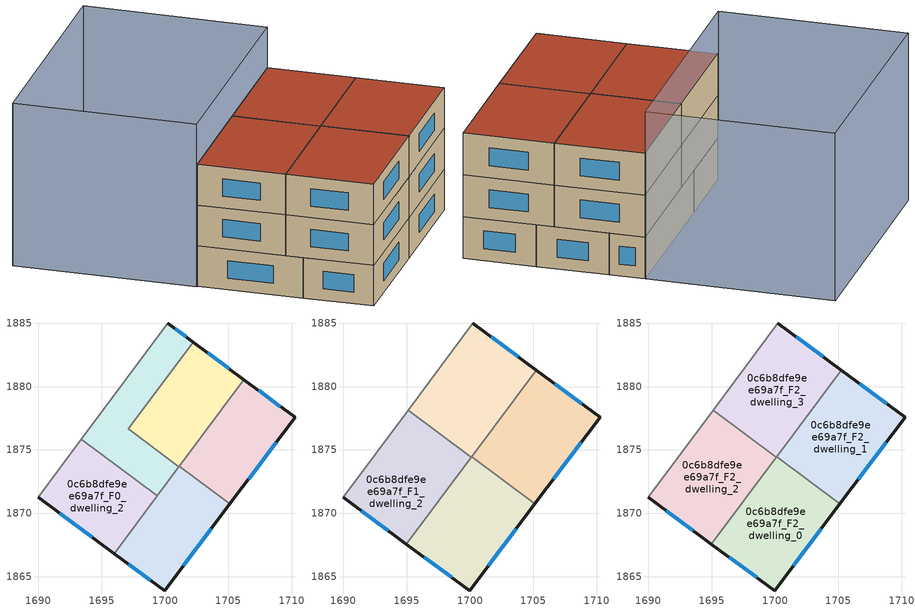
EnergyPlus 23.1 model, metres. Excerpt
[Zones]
0c6b8dfe9ee69a7f_F0_dwelling_0
 floor ground (EU_floor_Construction): 1705.11,1870.75 1699.95,1863.89 1695.97,1866.83 1701.12,1873.72 z0
 wall outside (EU_wall_Construction): 1695.97,1866.83 1699.95,1863.89 1705.11,1870.75 z0:3
 wall to 0c6b8dfe9ee69a7f_F0_dwelling_1 (EU_wall_Construction): 1705.11,1870.75 1701.12,1873.72 z0:3
 wall to 0c6b8dfe9ee69a7f_F0_dwelling_2 (EU_wall_Construction): 1699.38,1871.39 1695.97,1866.83 z0:3
 wall to 0c6b8dfe9ee69a7f_F0_dwelling_4 (EU_wall_Construction): 1701.09,1873.68 1699.38,1871.39 z0:3
 wall to 0c6b8dfe9ee69a7f_F0_dwelling_3 (EU_wall_Construction): 1701.12,1873.72 1701.09,1873.68 z0:3
 window (EU_Window_Construction): 1701.43,1865.85 1703.64,1868.79 / 1697.11,1865.99 1698.82,1864.73 z0.86:2.14
0c6b8dfe9ee69a7f_F0_dwelling_1
 floor ground (EU_floor_Construction): 1710.25,1877.58 1705.11,1870.75 1701.12,1873.72 1706.22,1880.56 z0
 wall outside (EU_wall_Construction): 1705.11,1870.75 1710.25,1877.58 1706.22,1880.56 z0:3
 wall to 0c6b8dfe9ee69a7f_F0_dwelling_3 (EU_wall_Construction): 1706.22,1880.56 1701.12,1873.72 z0:3
 window (EU_Window_Construction): 1706.58,1872.7 1708.78,1875.62 / 1709.1,1878.43 1707.37,1879.71 z0.86:2.14
 ceiling adiabatic (EU_roof_Construction): 1705.11,1870.75 1710.25,1877.58 1706.22,1880.56 1701.12,1873.72 z3
0c6b8dfe9ee69a7f_F0_dwelling_2
 floor ground (EU_floor_Construction): 1699.38,1871.39 1695.97,1866.83 1689.96,1871.26 1693.39,1875.86 z0
 wall outside (EU_wall_Construction): 1689.96,1871.26 1695.97,1866.83 z0:3
 wall adiabatic (EU_wall_Construction): 1693.39,1875.86 1689.96,1871.26 z0:3
 wall to 0c6b8dfe9ee69a7f_F0_dwelling_4 (EU_wall_Construction): 1699.38,1871.39 1693.39,1875.86 z0:3
 window (EU_Window_Construction): 1691.68,1869.99 1694.25,1868.09 z0.86:2.14
0c6b8dfe9ee69a7f_F0_dwelling_3
 floor ground (EU_floor_Construction): 1706.22,1880.56 1701.09,1873.68 1697.1,1876.66 1702.22,1883.52 z0
 wall outside (EU_wall_Construction): 1706.22,1880.56 1702.22,1883.52 z0:3
 wall to 0c6b8dfe9ee69a7f_F0_dwelling_4 (EU_wall_Construction): 1702.22,1883.52 1697.1,1876.66 1701.09,1873.68 z0:3
 window (EU_Window_Construction): 1705.08,1881.41 1703.36,1882.68 z0.86:2.14
 ceiling adiabatic (EU_roof_Construction): 1700.09,1874.43 1705.22,1881.3 1702.22,1883.52 1697.1,1876.66 z3
0c6b8dfe9ee69a7f_F0_dwelling_4
 floor ground (EU_floor_Construction): 1702.22,1883.52 1697.1,1876.66 1701.09,1873.68 1699.38,1871.39 1693.39,1875.86 1700.22,1885 z0
 wall outside (EU_wall_Construction): 1702.22,1883.52 1700.22,1885 z0:3
 wall adiabatic (EU_wall_Construction): 1700.22,1885 1693.39,1875.86 z0:3
 window (EU_Window_Construction): 1701.65,1883.95 1700.79,1884.58 z0.86:2.14
0c6b8dfe9ee69a7f_F1_dwelling_0
 floor to 0c6b8dfe9ee69a7f_F0_dwelling_0 (EU_floor_Construction): 1705.11,1870.74 1699.95,1863.89 1695.97,1866.83 1701.11,1873.72 z3
 floor to 0c6b8dfe9ee69a7f_F0_dwelling_2 (EU_floor_Construction): 1699.38,1871.39 1695.97,1866.83 1694.97,1867.57 1698.38,1872.13 z3
 floor to 0c6b8dfe9ee69a7f_F0_dwelling_4 (EU_floor_Construction): 1701.09,1873.68 1699.38,1871.39 1698.38,1872.13 1700.09,1874.43 z3
 floor to 0c6b8dfe9ee69a7f_F0_dwelling_3 (EU_floor_Construction): 1701.11,1873.72 1701.09,1873.68 1700.09,1874.43 1700.12,1874.46 z3
 wall outside (EU_wall_Construction): 1694.97,1867.57 1699.95,1863.89 1705.11,1870.74 z3:6
 wall to 0c6b8dfe9ee69a7f_F1_dwelling_1 (EU_wall_Construction): 1705.11,1870.74 1700.12,1874.46 z3:6
 wall to 0c6b8dfe9ee69a7f_F1_dwelling_2 (EU_wall_Construction): 1700.09,1874.42 1694.97,1867.57 z3:6
 wall to 0c6b8dfe9ee69a7f_F1_dwelling_3 (EU_wall_Construction): 1700.12,1874.46 1700.09,1874.42 z3:6
 window (EU_Window_Construction): 1701.43,1865.85 1703.63,1868.78 / 1696.39,1866.52 1698.53,1864.94 z3.86:5.14
0c6b8dfe9ee69a7f_F1_dwelling_1
 floor to 0c6b8dfe9ee69a7f_F0_dwelling_3 (EU_floor_Construction): 1706.22,1880.56 1701.11,1873.72 1700.12,1874.46 1705.22,1881.3 z3
 floor adiabatic (EU_floor_Construction): 1710.25,1877.58 1705.11,1870.74 1701.11,1873.72 1706.22,1880.56 1705.22,1881.3 z3
 wall outside (EU_wall_Construction): 1705.11,1870.74 1710.25,1877.58 1705.22,1881.3 z3:6
 wall to 0c6b8dfe9ee69a7f_F1_dwelling_3 (EU_wall_Construction): 1705.22,1881.3 1700.12,1874.46 z3:6
 window (EU_Window_Construction): 1706.58,1872.69 1708.78,1875.62 / 1708.81,1878.64 1706.66,1880.24 z3.86:5.14
0c6b8dfe9ee69a7f_F1_dwelling_2
 floor to 0c6b8dfe9ee69a7f_F0_dwelling_2 (EU_floor_Construction): 1698.38,1872.13 1694.97,1867.57 1689.96,1871.26 1693.39,1875.86 z3
 floor to 0c6b8dfe9ee69a7f_F0_dwelling_4 (EU_floor_Construction): 1700.09,1874.42 1698.38,1872.13 1693.39,1875.86 1695.1,1878.14 z3
 wall outside (EU_wall_Construction): 1689.96,1871.26 1694.97,1867.57 z3:6
 wall adiabatic (EU_wall_Construction): 1695.1,1878.14 1689.96,1871.26 z3:6
 wall to 0c6b8dfe9ee69a7f_F1_dwelling_3 (EU_wall_Construction): 1700.09,1874.42 1695.1,1878.14 z3:6
 window (EU_Window_Construction): 1691.39,1870.2 1693.54,1868.62 z3.86:5.14
0c6b8dfe9ee69a7f_F1_dwelling_3
 floor to 0c6b8dfe9ee69a7f_F0_dwelling_4 (EU_floor_Construction): 1702.22,1883.52 1697.1,1876.66 1700.09,1874.42 1695.1,1878.14 1700.22,1885 z3
 floor adiabatic (EU_floor_Construction): 1702.22,1883.52 1700.22,1885 1705.22,1881.3 1700.09,1874.42 1697.1,1876.66 z3
 wall outside (EU_wall_Construction): 1705.22,1881.3 1700.22,1885 z3:6
 wall adiabatic (EU_wall_Construction): 1700.22,1885 1695.1,1878.14 z3:6
 window (EU_Window_Construction): 1703.79,1882.36 1701.65,1883.95 z3.86:5.14
0c6b8dfe9ee69a7f_F2_dwelling_0
 floor to 0c6b8dfe9ee69a7f_F1_dwelling_0 (EU_floor_Construction): 1705.11,1870.74 1699.95,1863.89 1694.97,1867.57 1700.12,1874.46 z6
 wall outside (EU_wall_Construction): 1694.97,1867.57 1699.95,1863.89 1705.11,1870.74 z6:9
 wall to 0c6b8dfe9ee69a7f_F2_dwelling_1 (EU_wall_Construction): 1705.11,1870.74 1700.12,1874.46 z6:9
 wall to 0c6b8dfe9ee69a7f_F2_dwelling_2 (EU_wall_Construction): 1700.09,1874.42 1694.97,1867.57 z6:9
 wall to 0c6b8dfe9ee69a7f_F2_dwelling_3 (EU_wall_Construction): 1700.12,1874.46 1700.09,1874.42 z6:9
 window (EU_Window_Construction): 1701.43,1865.85 1703.63,1868.78 / 1696.39,1866.52 1698.53,1864.94 z6.86:8.14
 roof outside (EU_roof_Construction): 1699.95,1863.89 1705.11,1870.74 1700.12,1874.46 1694.97,1867.57 z9
0c6b8dfe9ee69a7f_F2_dwelling_1
 floor to 0c6b8dfe9ee69a7f_F1_dwelling_1 (EU_floor_Construction): 1710.25,1877.58 1705.11,1870.74 1700.12,1874.46 1705.22,1881.3 z6
 wall outside (EU_wall_Construction): 1705.11,1870.74 1710.25,1877.58 1705.22,1881.3 z6:9
 wall to 0c6b8dfe9ee69a7f_F2_dwelling_3 (EU_wall_Construction): 1705.22,1881.3 1700.12,1874.46 z6:9
 window (EU_Window_Construction): 1706.58,1872.69 1708.78,1875.62 / 1708.81,1878.64 1706.66,1880.24 z6.86:8.14
 roof outside (EU_roof_Construction): 1705.11,1870.74 1710.25,1877.58 1705.22,1881.3 1700.12,1874.46 z9
0c6b8dfe9ee69a7f_F2_dwelling_2
 floor to 0c6b8dfe9ee69a7f_F1_dwelling_2 (EU_floor_Construction): 1700.09,1874.42 1694.97,1867.57 1689.96,1871.26 1695.1,1878.14 z6
 wall outside (EU_wall_Construction): 1689.96,1871.26 1694.97,1867.57 z6:9
 wall adiabatic (EU_wall_Construction): 1695.1,1878.14 1689.96,1871.26 z6:9
 wall to 0c6b8dfe9ee69a7f_F2_dwelling_3 (EU_wall_Construction): 1700.09,1874.42 1695.1,1878.14 z6:9
 window (EU_Window_Construction): 1691.39,1870.2 1693.54,1868.62 z6.86:8.14
 roof outside (EU_roof_Construction): 1694.97,1867.57 1700.09,1874.42 1695.1,1878.14 1689.96,1871.26 z9
0c6b8dfe9ee69a7f_F2_dwelling_3
 floor to 0c6b8dfe9ee69a7f_F1_dwelling_3 (EU_floor_Construction): 1705.22,1881.3 1700.09,1874.42 1695.1,1878.14 1700.22,1885 z6
 wall outside (EU_wall_Construction): 1705.22,1881.3 1700.22,1885 z6:9
 wall adiabatic (EU_wall_Construction): 1700.22,1885 1695.1,1878.14 z6:9
 window (EU_Window_Construction): 1703.79,1882.36 1701.65,1883.95 z6.86:8.14
 roof outside (EU_roof_Construction): 1700.09,1874.42 1705.22,1881.3 1700.22,1885 1695.1,1878.14 z9
shading: 1700.22,1885 1689.89,1871.16 / 1689.89,1871.16 1679.47,1878.94 / 1679.47,1878.94 1689.81,1892.78 / 1689.81,1892.78 1700.22,1885 z0:12
[Building]
EU S2 Campaign: North Axis=0; Terrain=City; Solar Distribution=FullExterior
[Site:Location]
Helsinki-Vantaa.AP: Latitude=60.317; Longitude=24.963; Time Zone=2; Elevation=54.6
[SizingPeriod:WeatherFileDays]
AnnualSizingPeriod: Begin Month=1; Begin Day of Month=1; End Month=12; End Day of Month=31; Day of Week for Start Day=Monday; Use Weather File Daylight Saving Period=No; Use Weather File Rain and Snow Indicators=No
[MATERIAL]
EU_InternalMass_Material: Roughness=MediumRough; Thickness=0.1; Conductivity=1; Density=1800; Specific Heat=900; Thermal Absorptance=0.9; Solar Absorptance=0.7; Visible Absorptance=0.7
[MATERIAL:NOMASS] Roughness=MediumRough; Thermal Absorptance=0.9; Solar Absorptance=0.7; Visible Absorptance=0.7
Name | Thermal Resistance
EU_wall_NoMass | 1.10183
EU_roof_NoMass; EU_floor_NoMass | 1.70606
[WINDOWMATERIAL:SIMPLEGLAZINGSYSTEM]
EU_Window_SimpleGlazing: UFactor=3.11035; Solar Heat Gain Coefficient=0.8; Visible Transmittance=0.8
[CONSTRUCTION]
EU_wall_Construction: EU_wall_NoMass
EU_roof_Construction: EU_roof_NoMass
EU_floor_Construction: EU_floor_NoMass
EU_Window_Construction: EU_Window_SimpleGlazing
EU_InternalMass_Construction: EU_InternalMass_Material
[ZONE] Type=1; Multiplier=1; Ceiling Height=autocalculate; Floor Area=autocalculate; Part of Total Floor Area=Yes
Name | Volume
0c6b8dfe9ee69a7f_F0_dwelling_0 | 128.012
0c6b8dfe9ee69a7f_F1_dwelling_0; 0c6b8dfe9ee69a7f_F2_dwelling_0 | 160.018
0c6b8dfe9ee69a7f_F0_dwelling_1 | 128.01
0c6b8dfe9ee69a7f_F1_dwelling_1; 0c6b8dfe9ee69a7f_F2_dwelling_1 | 160.01
0c6b8dfe9ee69a7f_F0_dwelling_2 | 128.002
0c6b8dfe9ee69a7f_F1_dwelling_2; 0c6b8dfe9ee69a7f_F2_dwelling_2 | 159.991
0c6b8dfe9ee69a7f_F0_dwelling_3 | 127.995
0c6b8dfe9ee69a7f_F1_dwelling_3; 0c6b8dfe9ee69a7f_F2_dwelling_3 | 160.006
0c6b8dfe9ee69a7f_F0_dwelling_4 | 128.005
[INTERNALMASS] Construction=EU_InternalMass_Construction
Name | Zone or ZoneList | Surface Area
0c6b8dfe9ee69a7f_F0_dwelling_0_EU_InternalMass | 0c6b8dfe9ee69a7f_F0_dwelling_0 | 42.6702
0c6b8dfe9ee69a7f_F0_dwelling_1_EU_InternalMass | 0c6b8dfe9ee69a7f_F0_dwelling_1 | 42.6698
0c6b8dfe9ee69a7f_F0_dwelling_2_EU_InternalMass | 0c6b8dfe9ee69a7f_F0_dwelling_2 | 42.6665
0c6b8dfe9ee69a7f_F0_dwelling_3_EU_InternalMass | 0c6b8dfe9ee69a7f_F0_dwelling_3 | 42.6656
0c6b8dfe9ee69a7f_F0_dwelling_4_EU_InternalMass | 0c6b8dfe9ee69a7f_F0_dwelling_4 | 42.6689
0c6b8dfe9ee69a7f_F1_dwelling_0_EU_InternalMass | 0c6b8dfe9ee69a7f_F1_dwelling_0 | 53.3389
0c6b8dfe9ee69a7f_F1_dwelling_1_EU_InternalMass | 0c6b8dfe9ee69a7f_F1_dwelling_1 | 53.3352
0c6b8dfe9ee69a7f_F1_dwelling_2_EU_InternalMass | 0c6b8dfe9ee69a7f_F1_dwelling_2 | 53.3292
0c6b8dfe9ee69a7f_F1_dwelling_3_EU_InternalMass | 0c6b8dfe9ee69a7f_F1_dwelling_3 | 53.3336
0c6b8dfe9ee69a7f_F2_dwelling_0_EU_InternalMass | 0c6b8dfe9ee69a7f_F2_dwelling_0 | 53.3389
0c6b8dfe9ee69a7f_F2_dwelling_1_EU_InternalMass | 0c6b8dfe9ee69a7f_F2_dwelling_1 | 53.3352
0c6b8dfe9ee69a7f_F2_dwelling_2_EU_InternalMass | 0c6b8dfe9ee69a7f_F2_dwelling_2 | 53.3292
0c6b8dfe9ee69a7f_F2_dwelling_3_EU_InternalMass | 0c6b8dfe9ee69a7f_F2_dwelling_3 | 53.3336
[OTHEREQUIPMENT] Fuel Type=Electricity; Design Level Calculation Method=Watts/Area; Power per Zone Floor Area=1; Fraction Latent=0; Fraction Radiant=0; Fraction Lost=0; Carbon Dioxide Generation Rate=0; EndUse Subcategory=EU_Step8_InternalGains
Name | Zone or ZoneList or Space or SpaceList | Schedule
EU_Step8_InternalGain_0c6b8dfe9ee69a7f_F0_dwelling_0_f000 | 0c6b8dfe9ee69a7f_F0_dwelling_0 | EU_Step8_GainSchedule_0c6b8dfe9ee69a7f_F0_dwelling_0_f000
EU_Step8_InternalGain_0c6b8dfe9ee69a7f_F0_dwelling_1_f000 | 0c6b8dfe9ee69a7f_F0_dwelling_1 | EU_Step8_GainSchedule_0c6b8dfe9ee69a7f_F0_dwelling_1_f000
EU_Step8_InternalGain_0c6b8dfe9ee69a7f_F0_dwelling_2_f000 | 0c6b8dfe9ee69a7f_F0_dwelling_2 | EU_Step8_GainSchedule_0c6b8dfe9ee69a7f_F0_dwelling_2_f000
EU_Step8_InternalGain_0c6b8dfe9ee69a7f_F0_dwelling_3_f000 | 0c6b8dfe9ee69a7f_F0_dwelling_3 | EU_Step8_GainSchedule_0c6b8dfe9ee69a7f_F0_dwelling_3_f000
EU_Step8_InternalGain_0c6b8dfe9ee69a7f_F0_dwelling_4_f000 | 0c6b8dfe9ee69a7f_F0_dwelling_4 | EU_Step8_GainSchedule_0c6b8dfe9ee69a7f_F0_dwelling_4_f000
EU_Step8_InternalGain_0c6b8dfe9ee69a7f_F1_dwelling_0_f000 | 0c6b8dfe9ee69a7f_F1_dwelling_0 | EU_Step8_GainSchedule_0c6b8dfe9ee69a7f_F1_dwelling_0_f000
EU_Step8_InternalGain_0c6b8dfe9ee69a7f_F1_dwelling_1_f000 | 0c6b8dfe9ee69a7f_F1_dwelling_1 | EU_Step8_GainSchedule_0c6b8dfe9ee69a7f_F1_dwelling_1_f000
EU_Step8_InternalGain_0c6b8dfe9ee69a7f_F1_dwelling_2_f000 | 0c6b8dfe9ee69a7f_F1_dwelling_2 | EU_Step8_GainSchedule_0c6b8dfe9ee69a7f_F1_dwelling_2_f000
EU_Step8_InternalGain_0c6b8dfe9ee69a7f_F1_dwelling_3_f000 | 0c6b8dfe9ee69a7f_F1_dwelling_3 | EU_Step8_GainSchedule_0c6b8dfe9ee69a7f_F1_dwelling_3_f000
EU_Step8_InternalGain_0c6b8dfe9ee69a7f_F2_dwelling_0_f000 | 0c6b8dfe9ee69a7f_F2_dwelling_0 | EU_Step8_GainSchedule_0c6b8dfe9ee69a7f_F2_dwelling_0_f000
EU_Step8_InternalGain_0c6b8dfe9ee69a7f_F2_dwelling_1_f000 | 0c6b8dfe9ee69a7f_F2_dwelling_1 | EU_Step8_GainSchedule_0c6b8dfe9ee69a7f_F2_dwelling_1_f000
EU_Step8_InternalGain_0c6b8dfe9ee69a7f_F2_dwelling_2_f000 | 0c6b8dfe9ee69a7f_F2_dwelling_2 | EU_Step8_GainSchedule_0c6b8dfe9ee69a7f_F2_dwelling_2_f000
EU_Step8_InternalGain_0c6b8dfe9ee69a7f_F2_dwelling_3_f000 | 0c6b8dfe9ee69a7f_F2_dwelling_3 | EU_Step8_GainSchedule_0c6b8dfe9ee69a7f_F2_dwelling_3_f000
[ZONEVENTILATION:DESIGNFLOWRATE] Schedule=EU_AlwaysOn; Design Flow Rate Calculation Method=AirChanges/Hour; Air Changes per Hour=0.756316; Ventilation Type=Natural; Fan Pressure Rise=0; Fan Total Efficiency=1; Constant Term Coefficient=1; Temperature Term Coefficient=0; Velocity Term Coefficient=0; Velocity Squared Term Coefficient=0; Minimum Indoor Temperature=-100; Maximum Indoor Temperature=100; Delta Temperature=-100; Minimum Outdoor Temperature=-100; Maximum Outdoor Temperature=100; Maximum Wind Speed=40
Name | Zone or ZoneList or Space or SpaceList
EU_ConstantAir_0c6b8dfe9ee69a7f_F0_dwelling_0 | 0c6b8dfe9ee69a7f_F0_dwelling_0
EU_ConstantAir_0c6b8dfe9ee69a7f_F0_dwelling_1 | 0c6b8dfe9ee69a7f_F0_dwelling_1
EU_ConstantAir_0c6b8dfe9ee69a7f_F0_dwelling_2 | 0c6b8dfe9ee69a7f_F0_dwelling_2
EU_ConstantAir_0c6b8dfe9ee69a7f_F0_dwelling_3 | 0c6b8dfe9ee69a7f_F0_dwelling_3
EU_ConstantAir_0c6b8dfe9ee69a7f_F0_dwelling_4 | 0c6b8dfe9ee69a7f_F0_dwelling_4
EU_ConstantAir_0c6b8dfe9ee69a7f_F1_dwelling_0 | 0c6b8dfe9ee69a7f_F1_dwelling_0
EU_ConstantAir_0c6b8dfe9ee69a7f_F1_dwelling_1 | 0c6b8dfe9ee69a7f_F1_dwelling_1
EU_ConstantAir_0c6b8dfe9ee69a7f_F1_dwelling_2 | 0c6b8dfe9ee69a7f_F1_dwelling_2
EU_ConstantAir_0c6b8dfe9ee69a7f_F1_dwelling_3 | 0c6b8dfe9ee69a7f_F1_dwelling_3
EU_ConstantAir_0c6b8dfe9ee69a7f_F2_dwelling_0 | 0c6b8dfe9ee69a7f_F2_dwelling_0
EU_ConstantAir_0c6b8dfe9ee69a7f_F2_dwelling_1 | 0c6b8dfe9ee69a7f_F2_dwelling_1
EU_ConstantAir_0c6b8dfe9ee69a7f_F2_dwelling_2 | 0c6b8dfe9ee69a7f_F2_dwelling_2
EU_ConstantAir_0c6b8dfe9ee69a7f_F2_dwelling_3 | 0c6b8dfe9ee69a7f_F2_dwelling_3
[HVACTEMPLATE:THERMOSTAT] Constant Heating Setpoint=20; Constant Cooling Setpoint=50
EU_HeatOnly_0c6b8dfe9ee69a7f_F0_dwelling_0; EU_HeatOnly_0c6b8dfe9ee69a7f_F0_dwelling_1; EU_HeatOnly_0c6b8dfe9ee69a7f_F0_dwelling_2; EU_HeatOnly_0c6b8dfe9ee69a7f_F0_dwelling_3; EU_HeatOnly_0c6b8dfe9ee69a7f_F0_dwelling_4; EU_HeatOnly_0c6b8dfe9ee69a7f_F1_dwelling_0; EU_HeatOnly_0c6b8dfe9ee69a7f_F1_dwelling_1; EU_HeatOnly_0c6b8dfe9ee69a7f_F1_dwelling_2; EU_HeatOnly_0c6b8dfe9ee69a7f_F1_dwelling_3; EU_HeatOnly_0c6b8dfe9ee69a7f_F2_dwelling_0; EU_HeatOnly_0c6b8dfe9ee69a7f_F2_dwelling_1; EU_HeatOnly_0c6b8dfe9ee69a7f_F2_dwelling_2; EU_HeatOnly_0c6b8dfe9ee69a7f_F2_dwelling_3
[HVACTEMPLATE:ZONE:IDEALLOADSAIRSYSTEM] System Availability Schedule=EU_AlwaysOn; Maximum Heating Supply Air Temperature=50; Minimum Cooling Supply Air Temperature=13; Maximum Heating Supply Air Humidity Ratio=0.0156; Minimum Cooling Supply Air Humidity Ratio=0.0077; Heating Limit=NoLimit; Cooling Limit=NoLimit; Heating Availability Schedule=EU_AlwaysOn; Cooling Availability Schedule=EU_CoolingOff; Dehumidification Control Type=ConstantSensibleHeatRatio; Cooling Sensible Heat Ratio=0.7; Dehumidification Setpoint=60; Humidification Control Type=None; Humidification Setpoint=30; Outdoor Air Method=None; Outdoor Air Flow Rate per Person=0.00944; Outdoor Air Flow Rate per Zone Floor Area=0; Outdoor Air Flow Rate per Zone=0; Demand Controlled Ventilation Type=None; Outdoor Air Economizer Type=NoEconomizer; Heat Recovery Type=None; Sensible Heat Recovery Effectiveness=0.7; Latent Heat Recovery Effectiveness=0.65
Name | Template Thermostat
0c6b8dfe9ee69a7f_F0_dwelling_0 | EU_HeatOnly_0c6b8dfe9ee69a7f_F0_dwelling_0
0c6b8dfe9ee69a7f_F0_dwelling_1 | EU_HeatOnly_0c6b8dfe9ee69a7f_F0_dwelling_1
0c6b8dfe9ee69a7f_F0_dwelling_2 | EU_HeatOnly_0c6b8dfe9ee69a7f_F0_dwelling_2
0c6b8dfe9ee69a7f_F0_dwelling_3 | EU_HeatOnly_0c6b8dfe9ee69a7f_F0_dwelling_3
0c6b8dfe9ee69a7f_F0_dwelling_4 | EU_HeatOnly_0c6b8dfe9ee69a7f_F0_dwelling_4
0c6b8dfe9ee69a7f_F1_dwelling_0 | EU_HeatOnly_0c6b8dfe9ee69a7f_F1_dwelling_0
0c6b8dfe9ee69a7f_F1_dwelling_1 | EU_HeatOnly_0c6b8dfe9ee69a7f_F1_dwelling_1
0c6b8dfe9ee69a7f_F1_dwelling_2 | EU_HeatOnly_0c6b8dfe9ee69a7f_F1_dwelling_2
0c6b8dfe9ee69a7f_F1_dwelling_3 | EU_HeatOnly_0c6b8dfe9ee69a7f_F1_dwelling_3
0c6b8dfe9ee69a7f_F2_dwelling_0 | EU_HeatOnly_0c6b8dfe9ee69a7f_F2_dwelling_0
0c6b8dfe9ee69a7f_F2_dwelling_1 | EU_HeatOnly_0c6b8dfe9ee69a7f_F2_dwelling_1
0c6b8dfe9ee69a7f_F2_dwelling_2 | EU_HeatOnly_0c6b8dfe9ee69a7f_F2_dwelling_2
0c6b8dfe9ee69a7f_F2_dwelling_3 | EU_HeatOnly_0c6b8dfe9ee69a7f_F2_dwelling_3
[SIZING:ZONE] Zone Cooling Design Supply Air Temperature Input Method=SupplyAirTemperature; Zone Cooling Design Supply Air Temperature=13; Zone Heating Design Supply Air Temperature Input Method=SupplyAirTemperature; Zone Heating Design Supply Air Temperature=50; Zone Cooling Design Supply Air Humidity Ratio=0.008; Zone Heating Design Supply Air Humidity Ratio=0.008; Cooling Design Air Flow Method=DesignDay; Cooling Design Air Flow Rate=0; Cooling Minimum Air Flow per Zone Floor Area=0.000762; Cooling Minimum Air Flow=0; Cooling Minimum Air Flow Fraction=0.2; Heating Design Air Flow Method=DesignDay; Heating Design Air Flow Rate=0; Heating Maximum Air Flow per Zone Floor Area=0.002032; Heating Maximum Air Flow=0.141576; Heating Maximum Air Flow Fraction=0.3; Account for Dedicated Outdoor Air System=No; Dedicated Outdoor Air System Control Strategy=NeutralSupplyAir; Dedicated Outdoor Air Low Setpoint Temperature for Design=autosize; Dedicated Outdoor Air High Setpoint Temperature for Design=autosize; Zone Load Sizing Method=Sensible Load Only No Latent Load; Zone Latent Cooling Design Supply Air Humidity Ratio Input Method=HumidityRatioDifference; Zone Cooling Design Supply Air Humidity Ratio Difference=0.005; Zone Latent Heating Design Supply Air Humidity Ratio Input Method=HumidityRatioDifference; Zone Humidification Design Supply Air Humidity Ratio Difference=0.005
0c6b8dfe9ee69a7f_F0_dwelling_0; 0c6b8dfe9ee69a7f_F0_dwelling_1; 0c6b8dfe9ee69a7f_F0_dwelling_2; 0c6b8dfe9ee69a7f_F0_dwelling_3; 0c6b8dfe9ee69a7f_F0_dwelling_4; 0c6b8dfe9ee69a7f_F1_dwelling_0; 0c6b8dfe9ee69a7f_F1_dwelling_1; 0c6b8dfe9ee69a7f_F1_dwelling_2; 0c6b8dfe9ee69a7f_F1_dwelling_3; 0c6b8dfe9ee69a7f_F2_dwelling_0; 0c6b8dfe9ee69a7f_F2_dwelling_1; 0c6b8dfe9ee69a7f_F2_dwelling_2; 0c6b8dfe9ee69a7f_F2_dwelling_3
[SCHEDULE:CONSTANT]
Name | Hourly Value
EU_AlwaysOn | 1
EU_CoolingOff | 0
[SCHEDULE:FILE] Column Number=1; Rows to Skip at Top=0; Number of Hours of Data=8760; Column Separator=Comma; Interpolate to Timestep=No; Minutes per Item=60; Adjust Schedule for Daylight Savings=Yes
Name | File
EU_Step8_GainSchedule_0c6b8dfe9ee69a7f_F0_dwelling_0_f000 | ../../schedules/0c6b8dfe9ee69a7f/0c6b8dfe9ee69a7f_F0_dwelling_0_f000_gain.csv
EU_Step8_GainSchedule_0c6b8dfe9ee69a7f_F0_dwelling_1_f000 | ../../schedules/0c6b8dfe9ee69a7f/0c6b8dfe9ee69a7f_F0_dwelling_1_f000_gain.csv
EU_Step8_GainSchedule_0c6b8dfe9ee69a7f_F0_dwelling_2_f000 | ../../schedules/0c6b8dfe9ee69a7f/0c6b8dfe9ee69a7f_F0_dwelling_2_f000_gain.csv
EU_Step8_GainSchedule_0c6b8dfe9ee69a7f_F0_dwelling_3_f000 | ../../schedules/0c6b8dfe9ee69a7f/0c6b8dfe9ee69a7f_F0_dwelling_3_f000_gain.csv
EU_Step8_GainSchedule_0c6b8dfe9ee69a7f_F0_dwelling_4_f000 | ../../schedules/0c6b8dfe9ee69a7f/0c6b8dfe9ee69a7f_F0_dwelling_4_f000_gain.csv
EU_Step8_GainSchedule_0c6b8dfe9ee69a7f_F1_dwelling_0_f000 | ../../schedules/0c6b8dfe9ee69a7f/0c6b8dfe9ee69a7f_F1_dwelling_0_f000_gain.csv
EU_Step8_GainSchedule_0c6b8dfe9ee69a7f_F1_dwelling_1_f000 | ../../schedules/0c6b8dfe9ee69a7f/0c6b8dfe9ee69a7f_F1_dwelling_1_f000_gain.csv
EU_Step8_GainSchedule_0c6b8dfe9ee69a7f_F1_dwelling_2_f000 | ../../schedules/0c6b8dfe9ee69a7f/0c6b8dfe9ee69a7f_F1_dwelling_2_f000_gain.csv
EU_Step8_GainSchedule_0c6b8dfe9ee69a7f_F1_dwelling_3_f000 | ../../schedules/0c6b8dfe9ee69a7f/0c6b8dfe9ee69a7f_F1_dwelling_3_f000_gain.csv
EU_Step8_GainSchedule_0c6b8dfe9ee69a7f_F2_dwelling_0_f000 | ../../schedules/0c6b8dfe9ee69a7f/0c6b8dfe9ee69a7f_F2_dwelling_0_f000_gain.csv
EU_Step8_GainSchedule_0c6b8dfe9ee69a7f_F2_dwelling_1_f000 | ../../schedules/0c6b8dfe9ee69a7f/0c6b8dfe9ee69a7f_F2_dwelling_1_f000_gain.csv
EU_Step8_GainSchedule_0c6b8dfe9ee69a7f_F2_dwelling_2_f000 | ../../schedules/0c6b8dfe9ee69a7f/0c6b8dfe9ee69a7f_F2_dwelling_2_f000_gain.csv
EU_Step8_GainSchedule_0c6b8dfe9ee69a7f_F2_dwelling_3_f000 | ../../schedules/0c6b8dfe9ee69a7f/0c6b8dfe9ee69a7f_F2_dwelling_3_f000_gain.csv
